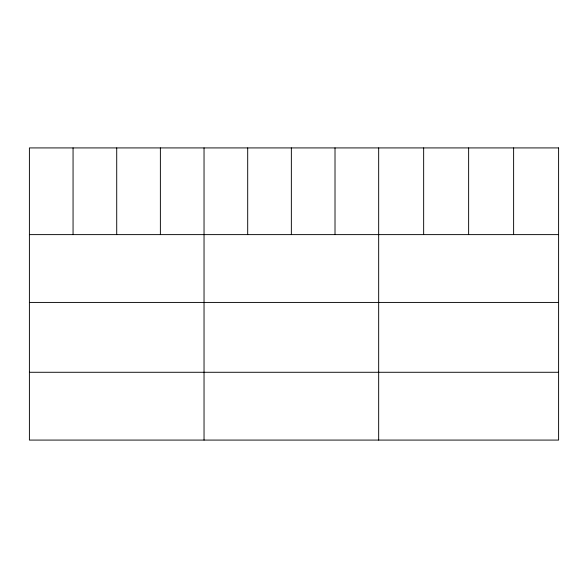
<?xml version="1.0" encoding="UTF-8"?>
<svg xmlns="http://www.w3.org/2000/svg" width="588" height="588" viewBox="0 0 588 588"><rect width="100%" height="100%" fill="white"/><g stroke="black" fill="none" stroke-linecap="round" stroke-linejoin="round"><path stroke-width="0.88" d="M29.4 234.619L558.6 234.619M29.4 302.423L558.6 302.423M29.4 372.277L558.6 372.277M513.618 147.919L513.618 234.619M468.636 147.919L468.636 234.619M423.654 147.919L423.654 234.619M378.672 147.919L378.672 440.081M335.013 147.919L335.013 234.619M291.354 147.919L291.354 234.619M247.695 147.919L247.695 234.619M204.036 147.919L204.036 440.081M160.377 147.919L160.377 234.619M116.718 147.919L116.718 234.619M73.059 147.919L73.059 234.619M558.6 147.919L29.4 147.919L29.4 440.081L558.6 440.081L558.6 147.919"/></g></svg>
